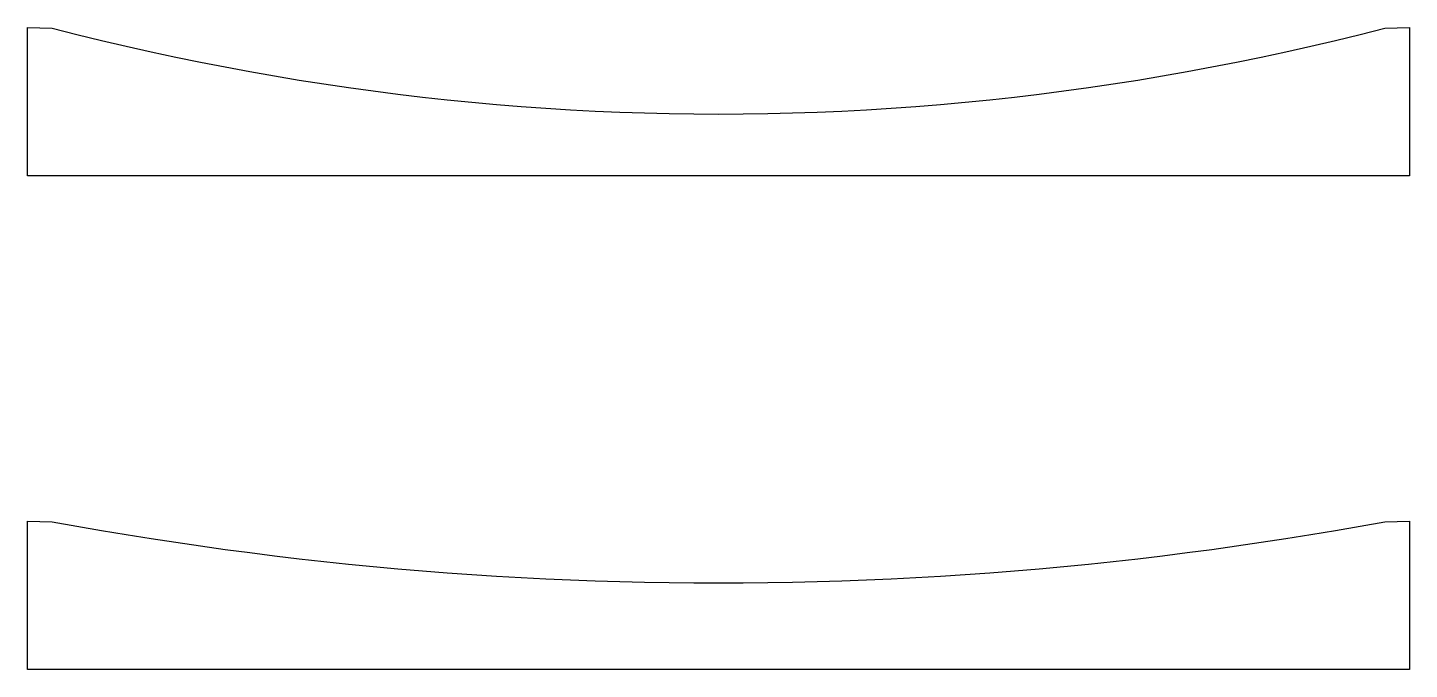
# Model space of a CAD drawing. Header units: metres. Extents: x 0 to 560, y -60 to 200.
import ezdxf

# ---------------------------------------------------------------- set-up
doc = ezdxf.new("R2010")
doc.units = ezdxf.units.M

msp = doc.modelspace()

# ---------------------------------------------------------------- linework, layer by layer
at = {"layer": 'CUT'}
for points in [[(0, 200), (10, 199.742), (20, 197.216), (30, 194.786), (40, 192.451), (50, 190.211), (60, 188.066), (70, 186.017), (80, 184.063), (90, 182.204), (100, 180.441), (110, 178.773), (120, 177.2), (130, 175.723), (140, 174.341), (150, 173.054), (160, 171.863), (170, 170.767), (180, 169.766), (190, 168.86), (200, 168.05), (210, 167.335), (220, 166.716), (230, 166.191), (240, 165.763), (250, 165.429), (260, 165.191), (270, 165.048), (280, 165), (290, 165.048), (300, 165.191), (310, 165.429), (320, 165.763), (330, 166.191), (340, 166.716), (350, 167.335), (360, 168.05), (370, 168.86), (380, 169.766), (390, 170.767), (400, 171.863), (410, 173.054), (420, 174.341), (430, 175.723), (440, 177.2), (450, 178.773), (460, 180.441), (470, 182.204), (480, 184.063), (490, 186.017), (500, 188.066), (510, 190.211), (520, 192.451), (530, 194.786), (540, 197.216), (550, 199.742), (560, 200), (560, 140), (0, 140)], [(0, 0), (10, -0.184), (20, -1.988), (30, -3.724), (40, -5.392), (50, -6.992), (60, -8.524), (70, -9.988), (80, -11.384), (90, -12.711), (100, -13.971), (110, -15.162), (120, -16.286), (130, -17.341), (140, -18.328), (150, -19.247), (160, -20.098), (170, -20.881), (180, -21.596), (190, -22.243), (200, -22.821), (210, -23.332), (220, -23.775), (230, -24.149), (240, -24.455), (250, -24.694), (260, -24.864), (270, -24.966), (280, -25), (290, -24.966), (300, -24.864), (310, -24.694), (320, -24.455), (330, -24.149), (340, -23.775), (350, -23.332), (360, -22.821), (370, -22.243), (380, -21.596), (390, -20.881), (400, -20.098), (410, -19.247), (420, -18.328), (430, -17.341), (440, -16.286), (450, -15.162), (460, -13.971), (470, -12.711), (480, -11.384), (490, -9.988), (500, -8.524), (510, -6.992), (520, -5.392), (530, -3.724), (540, -1.988), (550, -0.184), (560, 0), (560, -60), (0, -60)]]:
    msp.add_lwpolyline(points, close=True, dxfattribs=at)

doc.saveas('drawing.dxf')
